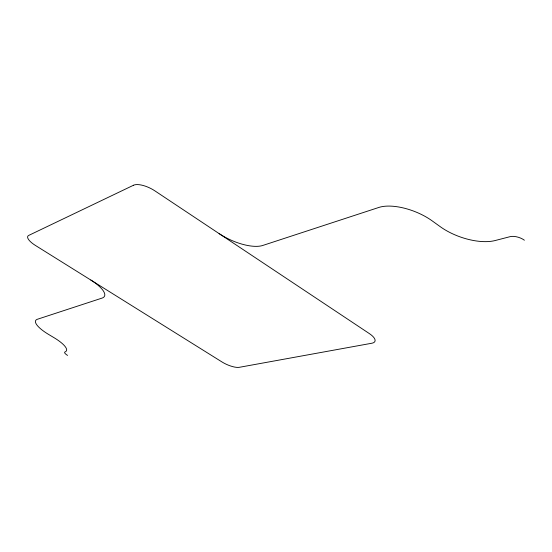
<?xml version="1.0" encoding="UTF-8"?>
<svg xmlns="http://www.w3.org/2000/svg" width="552" height="552" viewBox="0 0 552 552"><rect width="100%" height="100%" fill="white"/><g stroke="black" fill="none" stroke-linecap="round" stroke-linejoin="round"><path stroke-width="0.83" d="M219.116 233.606A34.679 13.931 24.5 0 0 262.814 245.447L378.844 207.448A39.275 17.409 21.1 0 1 432.057 220.793L440.303 226.72A41.455 19.058 19.7 0 0 495.151 240.534L510.158 236.649A10.46 4.74 18.5 0 1 524.4 240.21M90.804 280.023A27.793 8.873 26.3 0 1 102.065 298.087L37.357 319.277A24.681 6.997 26.1 0 0 48.424 334.326L54.096 337.727A23.895 6.548 26.1 0 1 65.605 351.631L65.026 351.928A6.106 1.67 25.8 0 0 67.572 355.412M133.487 185.251L28.711 235.421A14.58 4.83 27.1 0 0 35.176 245.288L221.98 361.953A13.662 4.312 23.9 0 0 239.292 367.315L371.841 343.234A16.098 5.858 21.9 0 0 369.295 333.553L154.926 190.888A17.153 6.776 26.3 0 0 133.487 185.251"/></g></svg>
